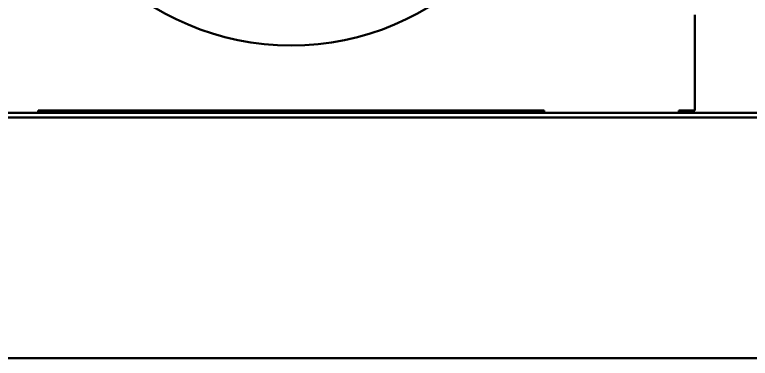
# Model space of a CAD drawing. Header units: millimetres. Extents: x 1510 to 10524, y 7125 to 13164.
# Drawn here: x 5038.24 to 5068.77, y 11262.45 to 11276.73 of the extents above; entities that cross this region are included whole.
import ezdxf

# ---------------------------------------------------------------- set-up
doc = ezdxf.new("R2010")
doc.units = ezdxf.units.MM
doc.header["$LTSCALE"] = 4
doc.layers.add('Visible (ISO)', color=7, linetype='Continuous', lineweight=50)

msp = doc.modelspace()

# ---------------------------------------------------------------- linework, layer by layer
at = {"layer": 'Visible (ISO)'}
for p, q in [((5066.47, 11276.731), (5066.47, 11272.754)), ((5137.407, 11272.654), (4957.407, 11272.654)), ((5039.22, 11272.654), (5039.22, 11272.754)), ((5039.22, 11272.754), (5060.22, 11272.754)), ((5056.208, 11272.754), (5056.208, 11272.654)), ((5060.22, 11272.754), (5060.22, 11272.654)), ((5065.81, 11272.654), (5065.81, 11272.754)), ((5066.47, 11272.754), (5065.81, 11272.754)), ((4937.382, 11272.454), (5157.407, 11272.454)), ((4927.407, 11262.454), (5627.407, 11262.454))]:
    msp.add_line(p, q, dxfattribs=at)
msp.add_circle((5049.72, 11286.454), 11, dxfattribs=at)

doc.saveas('drawing.dxf')
